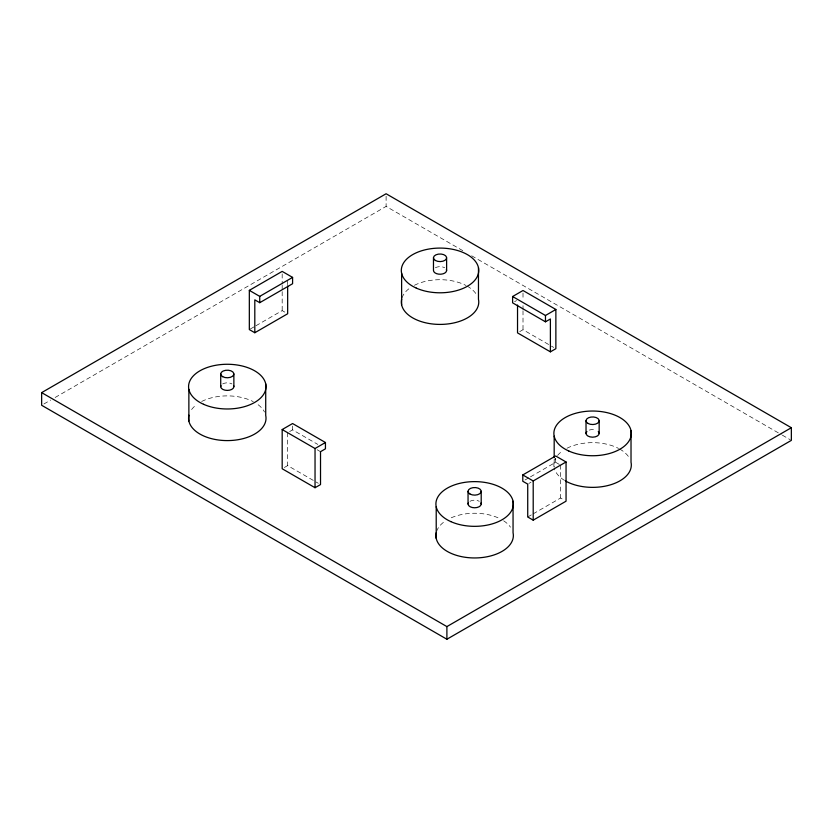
<?xml version="1.0" encoding="UTF-8"?>
<svg xmlns="http://www.w3.org/2000/svg" width="833" height="833" viewBox="0 0 833 833"><rect width="100%" height="100%" fill="white"/><g stroke="black" fill="none" stroke-linecap="round" stroke-linejoin="round"><path stroke-width="0.62" stroke-dasharray="4.17 3.12" d="M43.899 403.974L50.657 400.079M55.155 397.476L386.106 206.407L463.783 251.254M250.421 328.941L254.804 326.411M255.898 325.776L282.179 310.605L285.469 312.5M289.624 431.577L292.581 429.87L317.779 444.406M514.575 301.702L516.554 300.557M284.376 467.49L287.656 465.595L318.321 483.296M519.73 331.607L523.009 329.712L550.394 345.518M524.988 479.995L529.361 477.476M530.465 476.84L555.653 462.294L559.599 464.575M528.82 483.473L531.006 482.213M527.726 516.991L532.1 514.461M533.203 513.826L560.578 498.019L563.868 499.915M471.655 255.793L781.219 434.524M782.343 435.17L790.225 439.72M551.488 346.153L553.685 347.413M317.227 449.789L320.518 451.684M560.578 465.137L560.578 498.019M555.653 458.504L555.653 462.294M554.174 458.941L554.174 466.522M523.009 293.039L523.009 299.359M523.009 305.68L523.009 309.48M523.009 310.74L523.009 329.712M386.106 196.286L386.106 206.407M292.581 426.069L292.581 429.87M287.656 280.877L287.656 284.678M287.656 432.712L287.656 465.595M282.179 273.922L282.179 284.043M282.179 285.303L282.179 290.363M282.179 291.633L282.179 310.605M436.596 531.402A38.724 22.356 0 0 1 445.905 520.604M451.247 517.782A38.724 22.356 0 0 1 498.384 517.949M503.663 520.812A38.724 22.356 0 0 1 510.494 527.174M469.979 501.299A6.57 3.79 0 0 1 479.277 501.299M564.545 480.412A38.724 22.356 0 0 1 554.174 467.792M553.976 466.636A38.724 22.356 0 0 1 555.538 458.525M557.6 455.443A38.724 22.356 0 0 1 562.015 451.288M566.981 448.248A38.724 22.356 0 0 1 618.565 448.425M619.627 448.997A38.724 22.356 0 0 1 629.79 458.785M589.306 430.099A6.57 3.79 0 0 1 595.887 430.099M402.006 297.86A38.724 22.356 0 0 1 409.461 288.343M414.428 285.292A38.724 22.356 0 0 1 466.011 285.48M467.074 286.052A38.724 22.356 0 0 1 475.903 293.632M435.399 267.757A6.57 3.79 0 0 1 444.687 267.757M191.611 409.555A38.724 22.356 0 0 1 196.713 404.526M201.68 401.475A38.724 22.356 0 0 1 253.263 401.652M258.157 404.734A38.724 22.356 0 0 1 264.488 412.012M222.65 383.94A6.57 3.79 0 0 1 231.938 383.94"/><path stroke-width="1.25" d="M41.65 392.624L386.106 193.756L791.35 427.725L791.35 440.376L446.894 639.244L41.65 405.275L41.65 392.624L446.894 626.593L791.35 427.725M249.327 290.363L282.179 271.391L292.591 277.399L292.591 283.73L259.729 302.691L254.804 299.849L254.804 332.731L249.327 329.566L249.327 290.363L259.729 296.371L292.591 277.399M254.804 332.731L287.656 313.76L287.656 285.938M282.179 429.547L292.581 423.539L325.443 442.51L325.443 448.831L320.518 451.684L320.518 484.567L315.041 487.721L282.179 468.75L282.179 429.547L315.041 448.518L325.443 442.51M550.394 351.838L550.394 318.966L545.469 321.809L512.607 302.837L512.607 296.517L523.009 290.509L555.871 309.48L555.871 348.683L550.394 351.838L517.532 332.877L517.532 305.055M512.607 296.517L545.469 315.488L555.871 309.48M522.791 474.945L555.653 455.974L566.055 461.982L566.055 501.185L533.203 520.156L527.726 516.991L527.726 484.108L522.791 481.266L522.791 474.945L533.203 480.953L566.055 461.982M631.018 430.609L631.018 462.221A38.724 22.356 0 0 1 609.839 485.025A38.724 22.356 0 0 1 565.565 481.016M599.166 420.738L599.166 433.389M586.026 420.738L586.026 433.389M554.174 436.169L554.174 457.671M545.469 315.488L545.469 321.809M533.203 480.953L533.203 520.156M513.055 501.206L513.055 532.818A38.724 22.356 0 0 1 474.394 557.954A38.724 22.356 0 0 1 436.273 532.547M481.203 491.335L481.203 503.986M478.465 267.664L478.465 299.276A38.724 22.356 0 0 1 439.803 324.412A38.724 22.356 0 0 1 401.683 299.005M468.052 491.335L468.052 503.986M446.894 626.593L446.894 639.244M446.613 257.793L446.613 270.444M436.211 506.766L436.211 538.389M433.472 257.793L433.472 270.444A6.57 3.79 0 0 0 440.896 274.203A6.57 3.79 0 0 0 446.394 269.465M401.621 273.224L401.621 304.847M315.041 448.518L315.041 487.721M265.717 383.836L265.717 415.459A38.724 22.356 0 0 1 227.055 440.595A38.724 22.356 0 0 1 188.935 415.188M259.729 296.371L259.729 302.691M233.865 373.975L233.865 386.627M220.724 373.975L220.724 386.627M188.872 389.407L188.872 421.019M480.974 503.007A6.57 3.79 0 0 1 474.633 507.776A6.57 3.79 0 0 1 468.281 503.007M598.292 431.494A6.57 3.79 0 0 1 592.596 437.179A6.57 3.79 0 0 1 586.901 431.494M233.646 385.637A6.57 3.79 0 0 1 227.294 390.417A6.57 3.79 0 0 1 220.943 385.637M450.872 521.635A38.724 22.356 0 0 0 512.993 507.037A38.724 22.356 0 0 0 460.024 483.275A38.724 22.356 0 0 0 450.872 521.635M469.979 494.021A6.57 3.79 0 0 0 480.974 492.324A6.57 3.79 0 0 0 472.925 487.669A6.57 3.79 0 0 0 469.979 494.021M568.835 451.038A38.724 22.356 0 0 0 630.956 436.44A38.724 22.356 0 0 0 577.998 412.679A38.724 22.356 0 0 0 568.835 451.038M587.952 423.424A6.57 3.79 0 0 0 598.948 421.727A6.57 3.79 0 0 0 590.899 417.073A6.57 3.79 0 0 0 587.952 423.424M416.281 288.093A38.724 22.356 0 0 0 478.402 273.495A38.724 22.356 0 0 0 425.444 249.733A38.724 22.356 0 0 0 416.281 288.093M435.399 260.479A6.57 3.79 0 0 0 446.394 258.782A6.57 3.79 0 0 0 438.345 254.127A6.57 3.79 0 0 0 435.399 260.479M203.533 404.276A38.724 22.356 0 0 0 265.654 389.677A38.724 22.356 0 0 0 212.696 365.916A38.724 22.356 0 0 0 203.533 404.276M222.65 376.662A6.57 3.79 0 0 0 233.646 374.954A6.57 3.79 0 0 0 225.597 370.31A6.57 3.79 0 0 0 222.65 376.662"/></g></svg>
